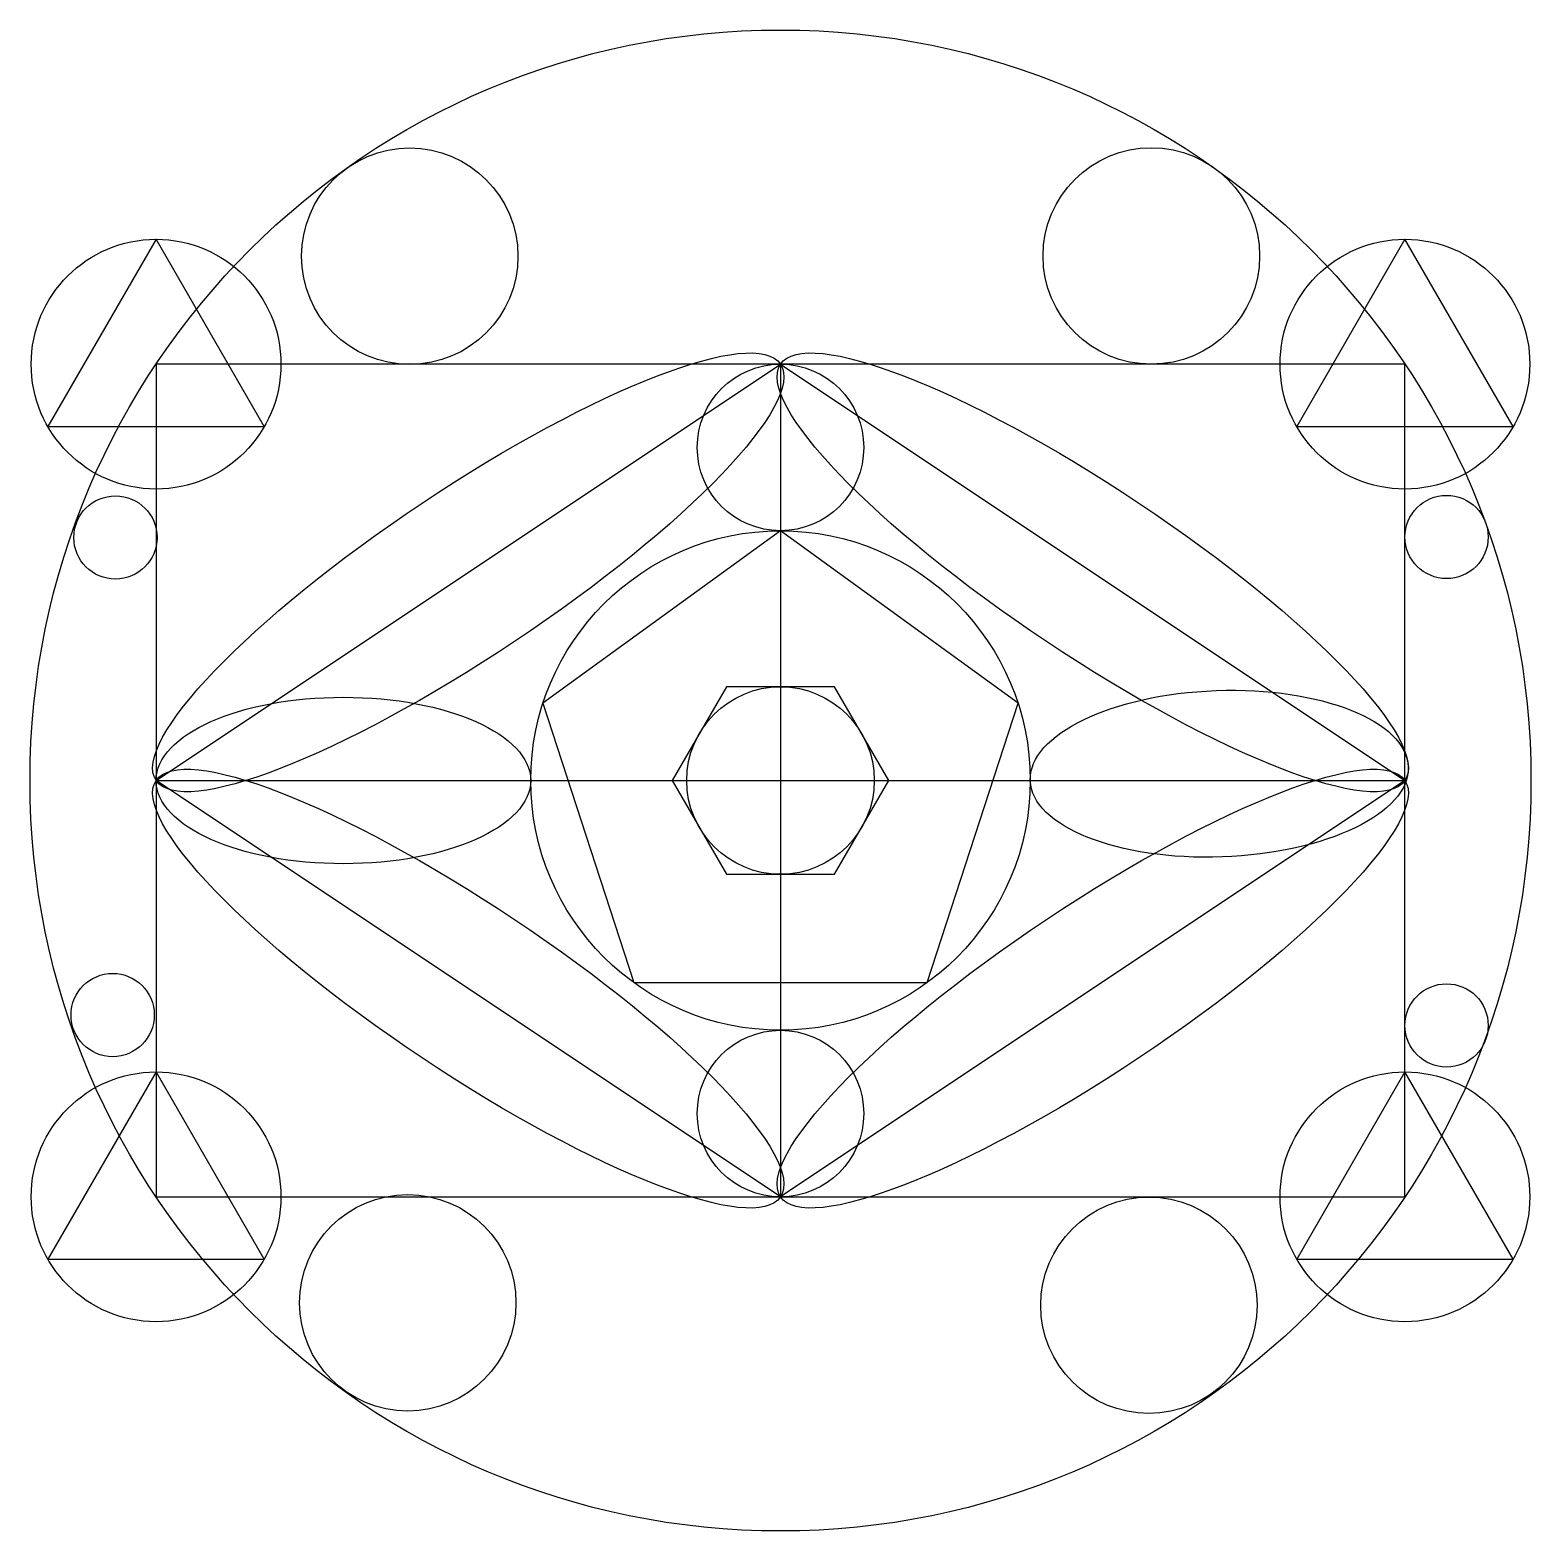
# Model space of a CAD drawing. Header units: millimetres. Extents: x 35 to 215, y 10 to 190.
import ezdxf

# ---------------------------------------------------------------- set-up
doc = ezdxf.new("R2010")
doc.units = ezdxf.units.MM

msp = doc.modelspace()

# ---------------------------------------------------------------- linework, layer by layer
for p, q in [((200, 150), (50, 150)), ((50, 150), (50, 50)), ((50, 100), (125, 150)), ((125, 150), (200, 100)), ((125, 150), (125, 50)), ((200, 50), (200, 150)), ((125, 50), (50, 100)), ((50, 100), (200, 100)), ((200, 100), (125, 50)), ((50, 50), (200, 50))]:
    msp.add_line(p, q)
for points in [[(50, 165), (37.01, 142.5), (62.99, 142.5)], [(200, 165), (187.01, 142.5), (212.99, 142.5)], [(125, 130), (96.47, 109.27), (107.37, 75.73), (142.63, 75.73), (153.53, 109.27)], [(118.5, 111.26), (112, 100), (118.5, 88.74), (131.5, 88.74), (138, 100), (131.5, 111.26)], [(50, 65), (37.01, 42.5), (62.99, 42.5)], [(200, 65), (187.01, 42.5), (212.99, 42.5)]]:
    msp.add_lwpolyline(points, close=True)
for centre, radius in [((125, 100), 90.14), ((125, 100), 90.14), ((80.47, 162.97), 13), ((169.54, 163), 13), ((50, 150), 15), ((200, 150), 15), ((125, 140), 10), ((45.12, 129.19), 5), ((205, 129.25), 5), ((125, 100), 30), ((125, 100), 11.26), ((44.79, 71.83), 5), ((205, 70.58), 5), ((125, 60), 10), ((50, 50), 15), ((200, 50), 15), ((80.23, 37.27), 13), ((169.25, 36.97), 13)]:
    msp.add_circle(centre, radius)
for centre, major_axis, ratio in [((87.5, 125), (-37.5, -25), 0.22188), ((162.5, 125), (-37.5, 25), 0.22188), ((72.5, 100), (-22.5, 0), 0.444444), ((177.7, 100.81), (-22.7, -0.81), 0.440193), ((87.5, 75), (37.5, -25), 0.22188), ((162.5, 75), (-37.5, -25), 0.22188)]:
    msp.add_ellipse(centre, major_axis=major_axis, ratio=ratio)

doc.saveas('drawing.dxf')
